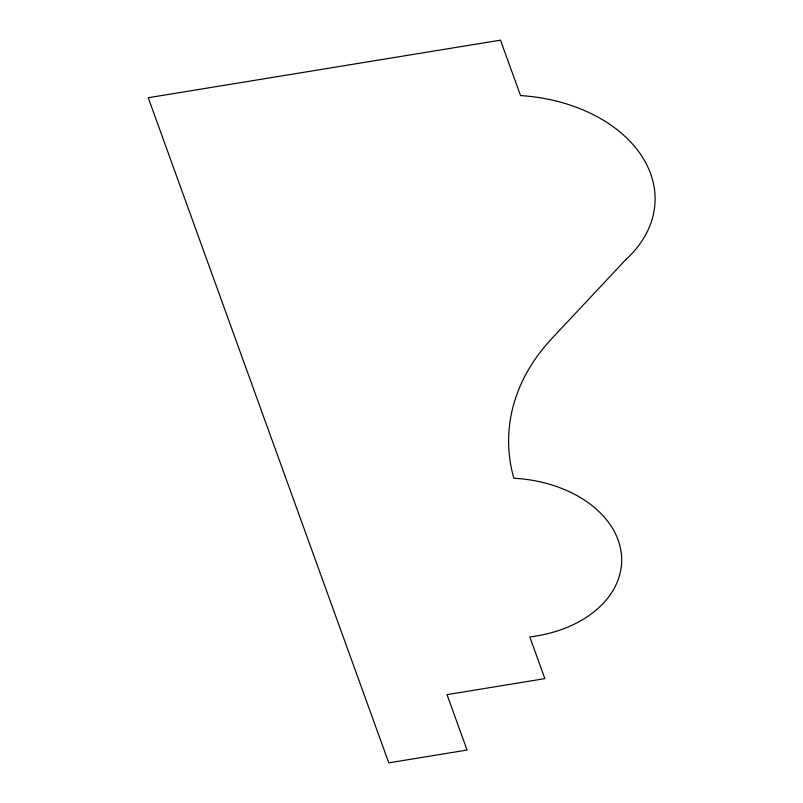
<?xml version="1.0" encoding="UTF-8"?>
<svg xmlns="http://www.w3.org/2000/svg" width="803" height="803" viewBox="0 0 803 803"><rect width="100%" height="100%" fill="white"/><g stroke="black" fill="none" stroke-linecap="round" stroke-linejoin="round"><path stroke-width="1.2" d="M625.798 259.63L553.568 336.708A269.868 189.829 1.9 0 0 513.85 478.247A113.705 79.979 1.9 0 1 621.131 552.032A113.705 79.979 1.9 0 1 536.073 636.046L529.829 637.06L544.866 678.635L447.02 694.625L467.065 750.052L388.782 762.85L148.244 97.735L500.5 40.15L520.545 95.577A143.928 101.238 1.9 0 1 642.099 156.615A143.928 101.238 1.9 0 1 625.798 259.63"/></g></svg>
